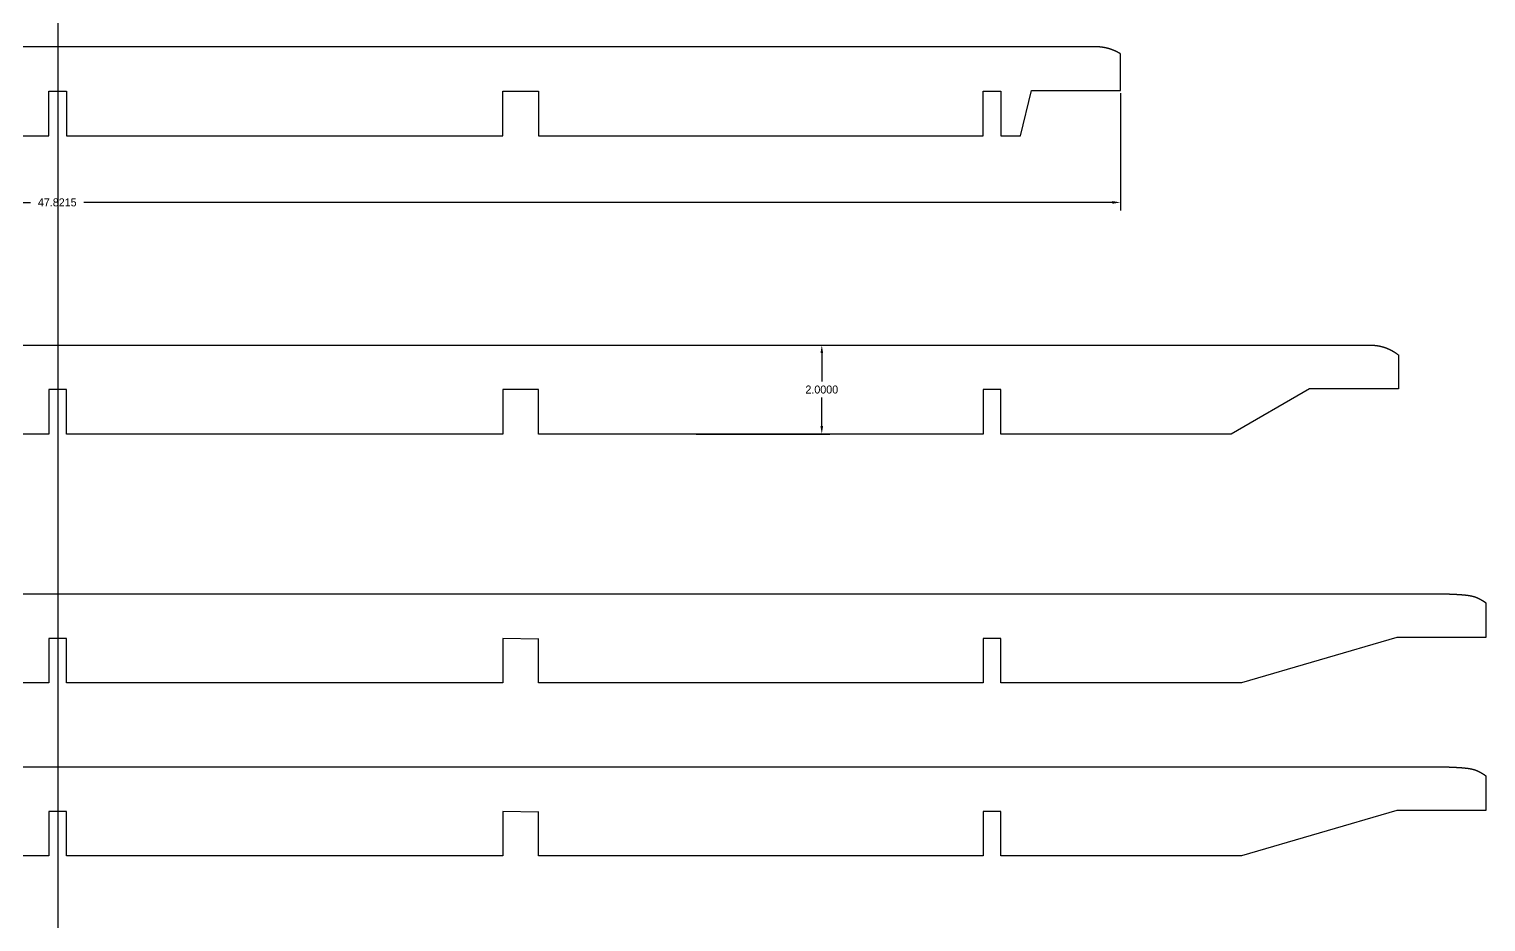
# Model space of a CAD drawing. Header units: inches. Extents: x -1514 to 1282, y -2074 to 286.
# Drawn here: x -429.74 to -396.97, y -153.01 to -132.94 of the extents above; entities that cross this region are included whole.
import ezdxf

# ---------------------------------------------------------------- set-up
doc = ezdxf.new("R2010")
doc.units = ezdxf.units.IN
doc.header["$LTSCALE"] = 0.1
doc.header["$MEASUREMENT"] = 0
doc.dimstyles.get("Standard").update_dxf_attribs({"dimtxt": 0.18, "dimasz": 0.18, "dimexe": 0.18, "dimexo": 0.0625, "dimgap": 0.09, "dimtad": 0, "dimtih": 1, "dimtoh": 1, "dimdec": 4, "dimzin": 0, "dimdsep": 46, "dimtxsty": 'Standard', "dimcen": 0.09, "dimadec": 0, "dimazin": 0, "dimtfac": 1, "dimtdec": 4, "dimtofl": 0, "dimtmove": 0, "dimatfit": 3, "dimfxl": 1, "dimtolj": 1, "dimtzin": 0, "dimarcsym": 0})

# ---------------------------------------------------------------- blocks, each defined once
blk = doc.blocks.new('*D14')
at = {"color": 0, "lineweight": -2, "transparency": 16777216}
for p, q in [((-453.015, -134.38), (-453.015, -137.016)), ((-405.193, -134.38), (-405.193, -137.016)), ((-452.835, -136.836), (-429.704, -136.836)), ((-405.373, -136.836), (-428.504, -136.836))]:
    blk.add_line(p, q, dxfattribs=at)
at = {"color": 0, "transparency": 16777216}
for points in [[(-452.835, -136.806), (-452.835, -136.866), (-453.015, -136.836)], [(-405.373, -136.806), (-405.373, -136.866), (-405.193, -136.836)]]:
    blk.add_solid(points, dxfattribs=at)
at = {"layer": 'Defpoints', "color": 0, "transparency": 16777216}
for p in [(-453.015, -134.317), (-405.193, -134.317), (-405.193, -136.836)]:
    blk.add_point(p, dxfattribs=at)
at = {"color": 0, "transparency": 16777216, "insert": (-429.104, -136.836), "char_height": 0.18, "attachment_point": 5}
blk.add_mtext('\\A1;47.8215', dxfattribs=at)
blk = doc.blocks.new('*D16')
at = {"color": 0, "lineweight": -2, "transparency": 16777216}
for p, q in [((-414.733, -140.044), (-411.729, -140.044)), ((-411.909, -140.224), (-411.909, -140.864)), ((-411.909, -141.864), (-411.909, -141.224)), ((-414.733, -142.044), (-411.729, -142.044))]:
    blk.add_line(p, q, dxfattribs=at)
at = {"color": 0, "transparency": 16777216}
for points in [[(-411.939, -140.224), (-411.879, -140.224), (-411.909, -140.044)], [(-411.939, -141.864), (-411.879, -141.864), (-411.909, -142.044)]]:
    blk.add_solid(points, dxfattribs=at)
at = {"layer": 'Defpoints', "color": 0, "transparency": 16777216}
for p in [(-414.796, -140.044), (-414.796, -142.044), (-411.909, -142.044)]:
    blk.add_point(p, dxfattribs=at)
at = {"color": 0, "transparency": 16777216, "insert": (-411.909, -141.044), "char_height": 0.18, "attachment_point": 5}
blk.add_mtext('\\A1;2.0000', dxfattribs=at)

msp = doc.modelspace()

# ---------------------------------------------------------------- linework, layer by layer
msp.add_line((-429.09403, -113.2525), (-429.09403, -221.09742))
at = {"color": 7, "linetype": 'Continuous', "lineweight": 25}
for points in [[(-439.10826, -135.33777), (-429.29402, -135.33777), (-429.29402, -134.33777), (-428.89402, -134.33777), (-428.89402, -135.33777), (-419.07978, -135.33777), (-419.07978, -134.33777), (-418.27978, -134.33777), (-418.27978, -135.33777), (-408.27978, -135.33777), (-408.27978, -134.33777), (-407.87978, -134.33777), (-407.87978, -135.33777), (-407.43718, -135.33777), (-407.19327, -134.31747), (-405.19327, -134.31747), (-405.19327, -133.49518), (-405.1971, -133.49276), (-405.20095, -133.49036), (-405.2048, -133.48797), (-405.20867, -133.4856), (-405.21255, -133.48326), (-405.21645, -133.48092), (-405.22035, -133.47861), (-405.22427, -133.47632), (-405.2282, -133.47404), (-405.23214, -133.47178), (-405.23609, -133.46954), (-405.24006, -133.46731), (-405.24403, -133.46511), (-405.24802, -133.46292), (-405.25202, -133.46075), (-405.25603, -133.4586), (-405.26004, -133.45646), (-405.26408, -133.45435), (-405.26812, -133.45225), (-405.27217, -133.45017), (-405.27623, -133.44811), (-405.2803, -133.44607), (-405.28438, -133.44404), (-405.28848, -133.44203), (-405.29258, -133.44005), (-405.29669, -133.43808), (-405.30081, -133.43613), (-405.30494, -133.43419), (-405.30908, -133.43228), (-405.31323, -133.43039), (-405.31738, -133.42851), (-405.32155, -133.42665), (-405.32572, -133.42481), (-405.32991, -133.42299), (-405.3341, -133.42119), (-405.3383, -133.4194), (-405.34251, -133.41764), (-405.34672, -133.41589), (-405.35095, -133.41417), (-405.35518, -133.41246), (-405.35942, -133.41077), (-405.36366, -133.4091), (-405.36792, -133.40745), (-405.37218, -133.40582), (-405.37644, -133.4042), (-405.38072, -133.40261), (-405.385, -133.40104), (-405.38929, -133.39948), (-405.39358, -133.39794), (-405.39788, -133.39643), (-405.40219, -133.39493), (-405.4065, -133.39345), (-405.41082, -133.39199), (-405.41515, -133.39055), (-405.41948, -133.38913), (-405.42381, -133.38773), (-405.42815, -133.38635), (-405.4325, -133.38498), (-405.43685, -133.38364), (-405.44121, -133.38232), (-405.44557, -133.38101), (-405.44994, -133.37973), (-405.45431, -133.37847), (-405.45868, -133.37722), (-405.46306, -133.376), (-405.46744, -133.37479), (-405.47183, -133.3736), (-405.47622, -133.37244), (-405.48062, -133.37129), (-405.48502, -133.37017), (-405.48942, -133.36906), (-405.49382, -133.36797), (-405.49823, -133.36691), (-405.50264, -133.36586), (-405.50706, -133.36484), (-405.51148, -133.36383), (-405.51594, -133.36283), (-405.5204, -133.36186), (-405.52487, -133.3609), (-405.52934, -133.35997), (-405.53382, -133.35905), (-405.5383, -133.35815), (-405.54279, -133.35728), (-405.54728, -133.35642), (-405.55178, -133.35558), (-405.55628, -133.35476), (-405.56078, -133.35396), (-405.56529, -133.35318), (-405.56981, -133.35241), (-405.57432, -133.35167), (-405.57884, -133.35095), (-405.58337, -133.35025), (-405.58789, -133.34956), (-405.59243, -133.3489), (-405.59696, -133.34825), (-405.6015, -133.34762), (-405.60604, -133.34702), (-405.61058, -133.34643), (-405.61512, -133.34586), (-405.61967, -133.34531), (-405.62422, -133.34478), (-405.62877, -133.34427), (-405.63333, -133.34378), (-405.63788, -133.34331), (-405.64244, -133.34286), (-405.647, -133.34243), (-405.65156, -133.34201), (-405.65613, -133.34162), (-405.66069, -133.34124), (-405.66526, -133.34089), (-405.66982, -133.34055), (-405.67439, -133.34023), (-405.67896, -133.33993), (-405.68353, -133.33966), (-405.6881, -133.3394), (-405.69267, -133.33916), (-405.69724, -133.33893), (-405.70182, -133.33873), (-405.70639, -133.33855), (-405.71096, -133.33839), (-405.71553, -133.33824), (-405.7201, -133.33812), (-405.72467, -133.33801), (-405.72924, -133.33793), (-405.73381, -133.33786), (-405.73838, -133.33781), (-405.74295, -133.33778), (-405.74752, -133.33777), (-452.44054, -133.33777)], [(-458.61702, -140.04436), (-399.57104, -140.04436), (-399.56571, -140.04438), (-399.56038, -140.04442), (-399.55505, -140.04449), (-399.54972, -140.04459), (-399.54438, -140.04472), (-399.53905, -140.04487), (-399.53371, -140.04506), (-399.52837, -140.04527), (-399.52303, -140.04551), (-399.5177, -140.04578), (-399.51236, -140.04608), (-399.50702, -140.0464), (-399.50168, -140.04675), (-399.49634, -140.04713), (-399.491, -140.04754), (-399.48567, -140.04798), (-399.48033, -140.04844), (-399.475, -140.04894), (-399.46967, -140.04946), (-399.46434, -140.05), (-399.45901, -140.05058), (-399.45368, -140.05118), (-399.44836, -140.05182), (-399.44304, -140.05248), (-399.43772, -140.05316), (-399.43241, -140.05388), (-399.4271, -140.05462), (-399.42179, -140.05539), (-399.41649, -140.05619), (-399.41119, -140.05701), (-399.40589, -140.05787), (-399.4006, -140.05875), (-399.39532, -140.05965), (-399.39003, -140.06059), (-399.38476, -140.06155), (-399.37949, -140.06254), (-399.37422, -140.06356), (-399.36896, -140.06461), (-399.36371, -140.06568), (-399.35846, -140.06678), (-399.35322, -140.0679), (-399.34799, -140.06906), (-399.34276, -140.07024), (-399.33754, -140.07145), (-399.33233, -140.07268), (-399.32712, -140.07395), (-399.32192, -140.07524), (-399.31673, -140.07655), (-399.31155, -140.0779), (-399.30638, -140.07927), (-399.30121, -140.08067), (-399.29606, -140.08209), (-399.29091, -140.08355), (-399.28578, -140.08502), (-399.28065, -140.08653), (-399.27553, -140.08806), (-399.27042, -140.08962), (-399.26532, -140.09121), (-399.26024, -140.09282), (-399.25516, -140.09446), (-399.25009, -140.09613), (-399.24504, -140.09782), (-399.24, -140.09954), (-399.23496, -140.10129), (-399.22994, -140.10306), (-399.22493, -140.10487), (-399.21993, -140.10669), (-399.21493, -140.10855), (-399.20994, -140.11044), (-399.20496, -140.11235), (-399.19999, -140.11429), (-399.19502, -140.11626), (-399.19007, -140.11825), (-399.18512, -140.12028), (-399.18019, -140.12233), (-399.17526, -140.1244), (-399.17034, -140.12651), (-399.16544, -140.12864), (-399.16054, -140.13079), (-399.15565, -140.13298), (-399.15078, -140.13519), (-399.14591, -140.13743), (-399.14106, -140.13969), (-399.13622, -140.14198), (-399.13139, -140.1443), (-399.12657, -140.14664), (-399.12176, -140.14901), (-399.11696, -140.1514), (-399.11218, -140.15382), (-399.10741, -140.15626), (-399.10265, -140.15874), (-399.09791, -140.16123), (-399.09318, -140.16375), (-399.08846, -140.1663), (-399.08375, -140.16887), (-399.07906, -140.17147), (-399.07438, -140.17409), (-399.06972, -140.17674), (-399.06507, -140.17941), (-399.06044, -140.1821), (-399.05582, -140.18483), (-399.05121, -140.18757), (-399.04662, -140.19034), (-399.04205, -140.19313), (-399.03749, -140.19595), (-399.03295, -140.19879), (-399.02842, -140.20166), (-399.02391, -140.20455), (-399.01942, -140.20746), (-399.01494, -140.2104), (-399.01048, -140.21336), (-399.00603, -140.21634), (-399.00161, -140.21935), (-398.9972, -140.22238), (-398.99281, -140.22543), (-398.98844, -140.22851), (-398.98408, -140.23161), (-398.97974, -140.23473), (-398.97543, -140.23787), (-398.97113, -140.24104), (-398.96685, -140.24423), (-398.96258, -140.24744), (-398.95834, -140.25067), (-398.95412, -140.25393), (-398.94992, -140.25721), (-398.94573, -140.26051), (-398.94157, -140.26383), (-398.93743, -140.26718), (-398.93743, -141.02432), (-400.93743, -141.02432), (-402.7042, -142.04436), (-407.87979, -142.04436), (-407.87979, -141.04436), (-408.27979, -141.04436), (-408.27979, -142.04436), (-418.27979, -142.04436), (-418.27979, -141.04436), (-419.07979, -141.04436), (-419.07979, -142.04436), (-428.89403, -142.04436), (-428.89403, -141.04436), (-429.29403, -141.04436), (-429.29403, -142.04436), (-439.10827, -142.04436)], [(-460.30827, -145.63693), (-397.87979, -145.63693), (-397.87734, -145.63701), (-397.8749, -145.63708), (-397.87246, -145.63715), (-397.87003, -145.63722), (-397.86761, -145.6373), (-397.86519, -145.63737), (-397.86278, -145.63745), (-397.86038, -145.63752), (-397.85798, -145.6376), (-397.85559, -145.63767), (-397.8532, -145.63775), (-397.85082, -145.63782), (-397.84844, -145.6379), (-397.84608, -145.63797), (-397.84371, -145.63805), (-397.84136, -145.63812), (-397.83901, -145.6382), (-397.83666, -145.63828), (-397.83432, -145.63835), (-397.83199, -145.63843), (-397.82966, -145.63851), (-397.82734, -145.63858), (-397.82503, -145.63866), (-397.82272, -145.63874), (-397.82041, -145.63882), (-397.81812, -145.6389), (-397.81583, -145.63898), (-397.81354, -145.63905), (-397.81126, -145.63913), (-397.80899, -145.63921), (-397.80672, -145.63929), (-397.80446, -145.63937), (-397.8022, -145.63945), (-397.79995, -145.63953), (-397.79771, -145.63961), (-397.79547, -145.63969), (-397.79323, -145.63977), (-397.79101, -145.63986), (-397.78879, -145.63994), (-397.78657, -145.64002), (-397.78436, -145.6401), (-397.78216, -145.64018), (-397.77996, -145.64026), (-397.77777, -145.64035), (-397.77558, -145.64043), (-397.7734, -145.64051), (-397.77122, -145.6406), (-397.76905, -145.64068), (-397.76689, -145.64076), (-397.76473, -145.64085), (-397.76258, -145.64093), (-397.76043, -145.64101), (-397.75829, -145.6411), (-397.75615, -145.64118), (-397.75402, -145.64127), (-397.7519, -145.64135), (-397.74978, -145.64144), (-397.74767, -145.64152), (-397.74556, -145.64161), (-397.74346, -145.6417), (-397.74136, -145.64178), (-397.73927, -145.64187), (-397.73718, -145.64196), (-397.7351, -145.64204), (-397.73303, -145.64213), (-397.73096, -145.64222), (-397.7289, -145.64231), (-397.72684, -145.64239), (-397.72479, -145.64248), (-397.72274, -145.64257), (-397.7207, -145.64266), (-397.71866, -145.64275), (-397.71663, -145.64284), (-397.71461, -145.64293), (-397.71259, -145.64302), (-397.71057, -145.64311), (-397.70856, -145.6432), (-397.70656, -145.64329), (-397.70456, -145.64338), (-397.70257, -145.64347), (-397.70058, -145.64356), (-397.6986, -145.64365), (-397.69662, -145.64374), (-397.69465, -145.64383), (-397.69269, -145.64392), (-397.69073, -145.64402), (-397.68877, -145.64411), (-397.68682, -145.6442), (-397.68488, -145.64429), (-397.68294, -145.64439), (-397.681, -145.64448), (-397.67907, -145.64457), (-397.67715, -145.64467), (-397.67523, -145.64476), (-397.67332, -145.64485), (-397.67141, -145.64495), (-397.66951, -145.64504), (-397.66761, -145.64514), (-397.66572, -145.64523), (-397.66383, -145.64533), (-397.66195, -145.64542), (-397.66007, -145.64552), (-397.6582, -145.64561), (-397.65634, -145.64571), (-397.65448, -145.64581), (-397.65262, -145.6459), (-397.65077, -145.646), (-397.64892, -145.6461), (-397.64708, -145.64619), (-397.64525, -145.64629), (-397.64342, -145.64639), (-397.64159, -145.64649), (-397.63977, -145.64659), (-397.63796, -145.64668), (-397.63615, -145.64678), (-397.63434, -145.64688), (-397.63254, -145.64698), (-397.63075, -145.64708), (-397.62896, -145.64718), (-397.62717, -145.64728), (-397.62539, -145.64738), (-397.62361, -145.64748), (-397.62184, -145.64758), (-397.62008, -145.64768), (-397.61832, -145.64778), (-397.61656, -145.64788), (-397.61481, -145.64799), (-397.61307, -145.64809), (-397.61133, -145.64819), (-397.60959, -145.64829), (-397.60786, -145.64839), (-397.60614, -145.6485), (-397.60441, -145.6486), (-397.6027, -145.6487), (-397.60099, -145.64881), (-397.59928, -145.64891), (-397.59758, -145.64901), (-397.59588, -145.64912), (-397.59419, -145.64922), (-397.5925, -145.64933), (-397.59082, -145.64943), (-397.58914, -145.64954), (-397.58747, -145.64964), (-397.5858, -145.64975), (-397.58414, -145.64985), (-397.58248, -145.64996), (-397.58083, -145.65006), (-397.57918, -145.65017), (-397.57754, -145.65028), (-397.5759, -145.65038), (-397.57426, -145.65049), (-397.57263, -145.6506), (-397.57101, -145.6507), (-397.56939, -145.65081), (-397.56777, -145.65092), (-397.56616, -145.65103), (-397.56455, -145.65114), (-397.56295, -145.65125), (-397.56135, -145.65135), (-397.55976, -145.65146), (-397.55817, -145.65157), (-397.55659, -145.65168), (-397.55501, -145.65179), (-397.55343, -145.6519), (-397.55186, -145.65201), (-397.5503, -145.65212), (-397.54874, -145.65223), (-397.54718, -145.65235), (-397.54563, -145.65246), (-397.54408, -145.65257), (-397.54254, -145.65268), (-397.541, -145.65279), (-397.53947, -145.6529), (-397.53794, -145.65302), (-397.53641, -145.65313), (-397.53489, -145.65324), (-397.53338, -145.65335), (-397.53187, -145.65347), (-397.53036, -145.65358), (-397.52886, -145.6537), (-397.52736, -145.65381), (-397.52586, -145.65392), (-397.52438, -145.65404), (-397.52289, -145.65415), (-397.52141, -145.65427), (-397.51993, -145.65438), (-397.51846, -145.6545), (-397.51699, -145.65461), (-397.51553, -145.65473), (-397.51407, -145.65485), (-397.51262, -145.65496), (-397.51117, -145.65508), (-397.50972, -145.6552), (-397.50828, -145.65531), (-397.50684, -145.65543), (-397.50541, -145.65555), (-397.50398, -145.65567), (-397.50256, -145.65578), (-397.50114, -145.6559), (-397.49972, -145.65602), (-397.49831, -145.65614), (-397.4969, -145.65626), (-397.4955, -145.65638), (-397.4941, -145.6565), (-397.4927, -145.65662), (-397.49131, -145.65674), (-397.48993, -145.65686), (-397.48854, -145.65698), (-397.48717, -145.6571), (-397.48579, -145.65722), (-397.48442, -145.65734), (-397.48306, -145.65746), (-397.48169, -145.65758), (-397.48034, -145.6577), (-397.47898, -145.65783), (-397.47763, -145.65795), (-397.47629, -145.65807), (-397.47495, -145.65819), (-397.47361, -145.65832), (-397.47228, -145.65844), (-397.47095, -145.65856), (-397.46962, -145.65869), (-397.4683, -145.65881), (-397.46698, -145.65893), (-397.46567, -145.65906), (-397.46436, -145.65918), (-397.46305, -145.65931), (-397.46175, -145.65943), (-397.46046, -145.65956), (-397.45916, -145.65968), (-397.45787, -145.65981), (-397.45659, -145.65994), (-397.45531, -145.66006), (-397.45403, -145.66019), (-397.45275, -145.66032), (-397.45148, -145.66044), (-397.45022, -145.66057), (-397.44896, -145.6607), (-397.4477, -145.66082), (-397.44644, -145.66095), (-397.44519, -145.66108), (-397.44395, -145.66121), (-397.4427, -145.66134), (-397.44146, -145.66147), (-397.44023, -145.6616), (-397.439, -145.66172), (-397.43777, -145.66185), (-397.43654, -145.66198), (-397.43532, -145.66211), (-397.43411, -145.66224), (-397.4329, -145.66238), (-397.43169, -145.66251), (-397.43048, -145.66264), (-397.42928, -145.66277), (-397.42808, -145.6629), (-397.42689, -145.66303), (-397.4257, -145.66316), (-397.42451, -145.6633), (-397.42333, -145.66343), (-397.42215, -145.66356), (-397.42097, -145.66369), (-397.4198, -145.66383), (-397.41863, -145.66396), (-397.41747, -145.66409), (-397.4163, -145.66423), (-397.41515, -145.66436), (-397.41399, -145.6645), (-397.41284, -145.66463), (-397.41169, -145.66477), (-397.41055, -145.6649), (-397.40941, -145.66504), (-397.40828, -145.66517), (-397.40714, -145.66531), (-397.40601, -145.66544), (-397.40489, -145.66558), (-397.40377, -145.66572), (-397.40265, -145.66585), (-397.40153, -145.66599), (-397.40042, -145.66613), (-397.39931, -145.66626), (-397.39821, -145.6664), (-397.3971, -145.66654), (-397.39601, -145.66668), (-397.39491, -145.66682), (-397.39382, -145.66696), (-397.39273, -145.66709), (-397.39165, -145.66723), (-397.39057, -145.66737), (-397.38949, -145.66751), (-397.38842, -145.66765), (-397.38735, -145.66779), (-397.38628, -145.66793), (-397.38521, -145.66807), (-397.38415, -145.66821), (-397.3831, -145.66835), (-397.38204, -145.6685), (-397.38099, -145.66864), (-397.37994, -145.66878), (-397.3789, -145.66892), (-397.37786, -145.66906), (-397.37682, -145.66921), (-397.37579, -145.66935), (-397.37475, -145.66949), (-397.37373, -145.66964), (-397.3727, -145.66978), (-397.37168, -145.66992), (-397.37066, -145.67007), (-397.36965, -145.67021), (-397.36863, -145.67035), (-397.36763, -145.6705), (-397.36662, -145.67064), (-397.36562, -145.67079), (-397.36462, -145.67093), (-397.36362, -145.67108), (-397.36263, -145.67123), (-397.36164, -145.67137), (-397.36065, -145.67152), (-397.35967, -145.67167), (-397.35869, -145.67181), (-397.35771, -145.67196), (-397.35674, -145.67211), (-397.35576, -145.67225), (-397.3548, -145.6724), (-397.35383, -145.67255), (-397.35287, -145.6727), (-397.35191, -145.67285), (-397.35095, -145.673), (-397.35, -145.67314), (-397.34905, -145.67329), (-397.3481, -145.67344), (-397.34716, -145.67359), (-397.34622, -145.67374), (-397.34528, -145.67389), (-397.34434, -145.67404), (-397.34341, -145.67419), (-397.34248, -145.67435), (-397.34155, -145.6745), (-397.34063, -145.67465), (-397.33971, -145.6748), (-397.33879, -145.67495), (-397.33788, -145.6751), (-397.33697, -145.67526), (-397.33606, -145.67541), (-397.33515, -145.67556), (-397.33425, -145.67572), (-397.33335, -145.67587), (-397.33245, -145.67602), (-397.33155, -145.67618), (-397.33066, -145.67633), (-397.32977, -145.67648), (-397.32888, -145.67664), (-397.328, -145.67679), (-397.32712, -145.67695), (-397.32624, -145.6771), (-397.32536, -145.67726), (-397.32449, -145.67742), (-397.32362, -145.67757), (-397.32275, -145.67773), (-397.32189, -145.67788), (-397.32103, -145.67804), (-397.32017, -145.6782), (-397.31931, -145.67836), (-397.31846, -145.67851), (-397.31761, -145.67867), (-397.31676, -145.67883), (-397.31591, -145.67899), (-397.31507, -145.67915), (-397.31423, -145.6793), (-397.31339, -145.67946), (-397.31255, -145.67962), (-397.31172, -145.67978), (-397.31089, -145.67994), (-397.31006, -145.6801), (-397.30924, -145.68026), (-397.30841, -145.68042), (-397.30759, -145.68058), (-397.30678, -145.68074), (-397.30596, -145.68091), (-397.30515, -145.68107), (-397.30434, -145.68123), (-397.30353, -145.68139), (-397.30273, -145.68155), (-397.30192, -145.68171), (-397.30112, -145.68188), (-397.30032, -145.68204), (-397.29953, -145.6822), (-397.29874, -145.68237), (-397.29795, -145.68253), (-397.29716, -145.68269), (-397.29637, -145.68286), (-397.29559, -145.68302), (-397.29481, -145.68319), (-397.29403, -145.68335), (-397.29325, -145.68352), (-397.29248, -145.68368), (-397.29171, -145.68385), (-397.29094, -145.68401), (-397.29017, -145.68418), (-397.28941, -145.68435), (-397.28865, -145.68451), (-397.28789, -145.68468), (-397.28713, -145.68485), (-397.28638, -145.68501), (-397.28562, -145.68518), (-397.28487, -145.68535), (-397.28412, -145.68552), (-397.28338, -145.68569), (-397.28263, -145.68585), (-397.28189, -145.68602), (-397.28115, -145.68619), (-397.28042, -145.68636), (-397.27968, -145.68653), (-397.27895, -145.6867), (-397.27822, -145.68687), (-397.27749, -145.68704), (-397.27676, -145.68721), (-397.27604, -145.68738), (-397.27532, -145.68755), (-397.2746, -145.68772), (-397.27388, -145.6879), (-397.27316, -145.68807), (-397.27245, -145.68824), (-397.27174, -145.68841), (-397.27103, -145.68858), (-397.27032, -145.68876), (-397.26962, -145.68893), (-397.26891, -145.6891), (-397.26821, -145.68928), (-397.26751, -145.68945), (-397.26682, -145.68963), (-397.26612, -145.6898), (-397.26543, -145.68997), (-397.26474, -145.69015), (-397.26405, -145.69032), (-397.26336, -145.6905), (-397.26268, -145.69067), (-397.26199, -145.69085), (-397.26131, -145.69103), (-397.26063, -145.6912), (-397.25996, -145.69138), (-397.25928, -145.69156), (-397.25861, -145.69173), (-397.25794, -145.69191), (-397.25727, -145.69209), (-397.2566, -145.69226), (-397.25593, -145.69244), (-397.25527, -145.69262), (-397.25461, -145.6928), (-397.25395, -145.69298), (-397.25329, -145.69316), (-397.25263, -145.69334), (-397.25198, -145.69352), (-397.25132, -145.6937), (-397.25067, -145.69387), (-397.25002, -145.69406), (-397.24938, -145.69424), (-397.24873, -145.69442), (-397.24809, -145.6946), (-397.24744, -145.69478), (-397.2468, -145.69496), (-397.24616, -145.69514), (-397.24553, -145.69532), (-397.24489, -145.69551), (-397.24426, -145.69569), (-397.24363, -145.69587), (-397.243, -145.69605), (-397.24237, -145.69624), (-397.24174, -145.69642), (-397.24111, -145.6966), (-397.24049, -145.69679), (-397.23987, -145.69697), (-397.23925, -145.69716), (-397.23863, -145.69734), (-397.23801, -145.69753), (-397.2374, -145.69771), (-397.23678, -145.6979), (-397.23617, -145.69808), (-397.23556, -145.69827), (-397.23495, -145.69845), (-397.23434, -145.69864), (-397.23313, -145.69901), (-397.23193, -145.69939), (-397.23073, -145.69976), (-397.22953, -145.70014), (-397.22835, -145.70052), (-397.22716, -145.7009), (-397.22599, -145.70128), (-397.22482, -145.70166), (-397.22365, -145.70204), (-397.22249, -145.70242), (-397.22134, -145.70281), (-397.22019, -145.70319), (-397.21905, -145.70358), (-397.21791, -145.70396), (-397.21678, -145.70435), (-397.21565, -145.70474), (-397.21453, -145.70513), (-397.21341, -145.70552), (-397.2123, -145.70591), (-397.21119, -145.7063), (-397.21008, -145.7067), (-397.20898, -145.70709), (-397.20789, -145.70749), (-397.2068, -145.70788), (-397.20571, -145.70828), (-397.20463, -145.70868), (-397.20355, -145.70908), (-397.20248, -145.70948), (-397.20141, -145.70988), (-397.20034, -145.71029), (-397.19928, -145.71069), (-397.19822, -145.7111), (-397.19717, -145.7115), (-397.19611, -145.71191), (-397.19507, -145.71232), (-397.19402, -145.71272), (-397.19298, -145.71313), (-397.19194, -145.71355), (-397.19091, -145.71396), (-397.18988, -145.71437), (-397.18885, -145.71478), (-397.18783, -145.7152), (-397.1868, -145.71562), (-397.18579, -145.71603), (-397.18477, -145.71645), (-397.18376, -145.71687), (-397.18274, -145.71729), (-397.18174, -145.71771), (-397.18073, -145.71813), (-397.17973, -145.71856), (-397.17873, -145.71898), (-397.17773, -145.71941), (-397.17673, -145.71983), (-397.17573, -145.72026), (-397.17474, -145.72069), (-397.17375, -145.72112), (-397.17276, -145.72155), (-397.17177, -145.72198), (-397.17079, -145.72241), (-397.1698, -145.72284), (-397.16882, -145.72328), (-397.16784, -145.72371), (-397.16686, -145.72415), (-397.16588, -145.72459), (-397.16393, -145.72547), (-397.16198, -145.72635), (-397.16004, -145.72724), (-397.1581, -145.72813), (-397.15761, -145.72835), (-397.15712, -145.72857), (-397.15615, -145.72903), (-397.15419, -145.72993), (-397.15224, -145.73084), (-397.15029, -145.73176), (-397.14834, -145.73268), (-397.1464, -145.7336), (-397.14445, -145.73453), (-397.14251, -145.73546), (-397.14057, -145.7364), (-397.13863, -145.73734), (-397.13669, -145.73829), (-397.13476, -145.73924), (-397.13282, -145.74019), (-397.13089, -145.74115), (-397.12896, -145.74212), (-397.12703, -145.74308), (-397.12511, -145.74405), (-397.12318, -145.74503), (-397.12126, -145.74601), (-397.11934, -145.74699), (-397.11742, -145.74798), (-397.11551, -145.74898), (-397.11359, -145.74997), (-397.11168, -145.75097), (-397.10977, -145.75198), (-397.10787, -145.75299), (-397.10596, -145.754), (-397.10406, -145.75502), (-397.10216, -145.75604), (-397.10026, -145.75707), (-397.09836, -145.7581), (-397.09647, -145.75914), (-397.09457, -145.76017), (-397.09268, -145.76122), (-397.09079, -145.76227), (-397.08891, -145.76332), (-397.08702, -145.76437), (-397.08514, -145.76543), (-397.08326, -145.7665), (-397.08139, -145.76756), (-397.07951, -145.76864), (-397.07764, -145.76971), (-397.07577, -145.77079), (-397.0739, -145.77188), (-397.07204, -145.77296), (-397.07017, -145.77406), (-397.06831, -145.77515), (-397.06645, -145.77625), (-397.0646, -145.77736), (-397.06274, -145.77847), (-397.06089, -145.77958), (-397.05904, -145.78069), (-397.0572, -145.78182), (-397.05535, -145.78294), (-397.05351, -145.78407), (-397.05167, -145.7852), (-397.04984, -145.78634), (-397.048, -145.78748), (-397.04617, -145.78862), (-397.04434, -145.78977), (-397.04251, -145.79092), (-397.04069, -145.79208), (-397.03887, -145.79324), (-397.03705, -145.7944), (-397.03523, -145.79557), (-397.03342, -145.79674), (-397.03161, -145.79792), (-397.0298, -145.7991), (-397.028, -145.80028), (-397.02619, -145.80147), (-397.02439, -145.80266), (-397.02259, -145.80385), (-397.0208, -145.80505), (-397.01901, -145.80626), (-397.01722, -145.80746), (-397.01543, -145.80867), (-397.01365, -145.80989), (-397.01187, -145.81111), (-397.01009, -145.81233), (-397.00831, -145.81355), (-397.00654, -145.81478), (-397.00477, -145.81602), (-397.003, -145.81725), (-397.00124, -145.81849), (-396.99948, -145.81974), (-396.99772, -145.82099), (-396.99596, -145.82224), (-396.99421, -145.82349), (-396.99246, -145.82475), (-396.99071, -145.82602), (-396.98897, -145.82728), (-396.98723, -145.82855), (-396.98549, -145.82983), (-396.98375, -145.83111), (-396.98202, -145.83239), (-396.98029, -145.83367), (-396.97857, -145.83496), (-396.97684, -145.83626), (-396.97512, -145.83755), (-396.97341, -145.83885), (-396.97341, -146.61693), (-398.97341, -146.61693), (-402.47215, -147.63693), (-407.87979, -147.63693), (-407.87979, -146.63693), (-408.27979, -146.63693), (-408.27979, -147.63693), (-418.27979, -147.63693), (-418.27979, -146.63693)], [(-418.27979, -146.65731), (-419.07979, -146.63693), (-419.07979, -147.63693), (-428.89403, -147.63693), (-428.89403, -146.63693), (-429.29403, -146.63693), (-429.29403, -147.63693), (-439.10827, -147.63693)], [(-460.30827, -149.5269), (-397.87979, -149.5269), (-397.87734, -149.52697), (-397.8749, -149.52705), (-397.87246, -149.52712), (-397.87003, -149.52719), (-397.86761, -149.52727), (-397.86519, -149.52734), (-397.86278, -149.52741), (-397.86038, -149.52749), (-397.85798, -149.52756), (-397.85559, -149.52764), (-397.8532, -149.52771), (-397.85082, -149.52779), (-397.84844, -149.52786), (-397.84608, -149.52794), (-397.84371, -149.52801), (-397.84136, -149.52809), (-397.83901, -149.52817), (-397.83666, -149.52824), (-397.83432, -149.52832), (-397.83199, -149.5284), (-397.82966, -149.52847), (-397.82734, -149.52855), (-397.82503, -149.52863), (-397.82272, -149.52871), (-397.82041, -149.52879), (-397.81812, -149.52886), (-397.81583, -149.52894), (-397.81354, -149.52902), (-397.81126, -149.5291), (-397.80899, -149.52918), (-397.80672, -149.52926), (-397.80446, -149.52934), (-397.8022, -149.52942), (-397.79995, -149.5295), (-397.79771, -149.52958), (-397.79547, -149.52966), (-397.79323, -149.52974), (-397.79101, -149.52982), (-397.78879, -149.5299), (-397.78657, -149.52999), (-397.78436, -149.53007), (-397.78216, -149.53015), (-397.77996, -149.53023), (-397.77777, -149.53031), (-397.77558, -149.5304), (-397.7734, -149.53048), (-397.77122, -149.53056), (-397.76905, -149.53065), (-397.76689, -149.53073), (-397.76473, -149.53081), (-397.76258, -149.5309), (-397.76043, -149.53098), (-397.75829, -149.53107), (-397.75615, -149.53115), (-397.75402, -149.53124), (-397.7519, -149.53132), (-397.74978, -149.53141), (-397.74767, -149.53149), (-397.74556, -149.53158), (-397.74346, -149.53166), (-397.74136, -149.53175), (-397.73927, -149.53184), (-397.73718, -149.53192), (-397.7351, -149.53201), (-397.73303, -149.5321), (-397.73096, -149.53219), (-397.7289, -149.53227), (-397.72684, -149.53236), (-397.72479, -149.53245), (-397.72274, -149.53254), (-397.7207, -149.53263), (-397.71866, -149.53271), (-397.71663, -149.5328), (-397.71461, -149.53289), (-397.71259, -149.53298), (-397.71057, -149.53307), (-397.70856, -149.53316), (-397.70656, -149.53325), (-397.70456, -149.53334), (-397.70257, -149.53343), (-397.70058, -149.53352), (-397.6986, -149.53362), (-397.69662, -149.53371), (-397.69465, -149.5338), (-397.69269, -149.53389), (-397.69073, -149.53398), (-397.68877, -149.53407), (-397.68682, -149.53417), (-397.68488, -149.53426), (-397.68294, -149.53435), (-397.681, -149.53445), (-397.67907, -149.53454), (-397.67715, -149.53463), (-397.67523, -149.53473), (-397.67332, -149.53482), (-397.67141, -149.53492), (-397.66951, -149.53501), (-397.66761, -149.5351), (-397.66572, -149.5352), (-397.66383, -149.53529), (-397.66195, -149.53539), (-397.66007, -149.53549), (-397.6582, -149.53558), (-397.65634, -149.53568), (-397.65448, -149.53577), (-397.65262, -149.53587), (-397.65077, -149.53597), (-397.64892, -149.53606), (-397.64708, -149.53616), (-397.64525, -149.53626), (-397.64342, -149.53636), (-397.64159, -149.53646), (-397.63977, -149.53655), (-397.63796, -149.53665), (-397.63615, -149.53675), (-397.63434, -149.53685), (-397.63254, -149.53695), (-397.63075, -149.53705), (-397.62896, -149.53715), (-397.62717, -149.53725), (-397.62539, -149.53735), (-397.62361, -149.53745), (-397.62184, -149.53755), (-397.62008, -149.53765), (-397.61832, -149.53775), (-397.61656, -149.53785), (-397.61481, -149.53795), (-397.61307, -149.53805), (-397.61133, -149.53816), (-397.60959, -149.53826), (-397.60786, -149.53836), (-397.60614, -149.53846), (-397.60441, -149.53857), (-397.6027, -149.53867), (-397.60099, -149.53877), (-397.59928, -149.53888), (-397.59758, -149.53898), (-397.59588, -149.53908), (-397.59419, -149.53919), (-397.5925, -149.53929), (-397.59082, -149.5394), (-397.58914, -149.5395), (-397.58747, -149.53961), (-397.5858, -149.53971), (-397.58414, -149.53982), (-397.58248, -149.53992), (-397.58083, -149.54003), (-397.57918, -149.54014), (-397.57754, -149.54024), (-397.5759, -149.54035), (-397.57426, -149.54046), (-397.57263, -149.54056), (-397.57101, -149.54067), (-397.56939, -149.54078), (-397.56777, -149.54089), (-397.56616, -149.541), (-397.56455, -149.5411), (-397.56295, -149.54121), (-397.56135, -149.54132), (-397.55976, -149.54143), (-397.55817, -149.54154), (-397.55659, -149.54165), (-397.55501, -149.54176), (-397.55343, -149.54187), (-397.55186, -149.54198), (-397.5503, -149.54209), (-397.54874, -149.5422), (-397.54718, -149.54231), (-397.54563, -149.54242), (-397.54408, -149.54253), (-397.54254, -149.54265), (-397.541, -149.54276), (-397.53947, -149.54287), (-397.53794, -149.54298), (-397.53641, -149.5431), (-397.53489, -149.54321), (-397.53338, -149.54332), (-397.53187, -149.54343), (-397.53036, -149.54355), (-397.52886, -149.54366), (-397.52736, -149.54378), (-397.52586, -149.54389), (-397.52438, -149.54401), (-397.52289, -149.54412), (-397.52141, -149.54423), (-397.51993, -149.54435), (-397.51846, -149.54447), (-397.51699, -149.54458), (-397.51553, -149.5447), (-397.51407, -149.54481), (-397.51262, -149.54493), (-397.51117, -149.54505), (-397.50972, -149.54516), (-397.50828, -149.54528), (-397.50684, -149.5454), (-397.50541, -149.54551), (-397.50398, -149.54563), (-397.50256, -149.54575), (-397.50114, -149.54587), (-397.49972, -149.54599), (-397.49831, -149.54611), (-397.4969, -149.54622), (-397.4955, -149.54634), (-397.4941, -149.54646), (-397.4927, -149.54658), (-397.49131, -149.5467), (-397.48993, -149.54682), (-397.48854, -149.54694), (-397.48717, -149.54706), (-397.48579, -149.54718), (-397.48442, -149.54731), (-397.48306, -149.54743), (-397.48169, -149.54755), (-397.48034, -149.54767), (-397.47898, -149.54779), (-397.47763, -149.54791), (-397.47629, -149.54804), (-397.47495, -149.54816), (-397.47361, -149.54828), (-397.47228, -149.54841), (-397.47095, -149.54853), (-397.46962, -149.54865), (-397.4683, -149.54878), (-397.46698, -149.5489), (-397.46567, -149.54903), (-397.46436, -149.54915), (-397.46305, -149.54927), (-397.46175, -149.5494), (-397.46046, -149.54953), (-397.45916, -149.54965), (-397.45787, -149.54978), (-397.45659, -149.5499), (-397.45531, -149.55003), (-397.45403, -149.55016), (-397.45275, -149.55028), (-397.45148, -149.55041), (-397.45022, -149.55054), (-397.44896, -149.55066), (-397.4477, -149.55079), (-397.44644, -149.55092), (-397.44519, -149.55105), (-397.44395, -149.55118), (-397.4427, -149.5513), (-397.44146, -149.55143), (-397.44023, -149.55156), (-397.439, -149.55169), (-397.43777, -149.55182), (-397.43654, -149.55195), (-397.43532, -149.55208), (-397.43411, -149.55221), (-397.4329, -149.55234), (-397.43169, -149.55247), (-397.43048, -149.5526), (-397.42928, -149.55274), (-397.42808, -149.55287), (-397.42689, -149.553), (-397.4257, -149.55313), (-397.42451, -149.55326), (-397.42333, -149.5534), (-397.42215, -149.55353), (-397.42097, -149.55366), (-397.4198, -149.55379), (-397.41863, -149.55393), (-397.41747, -149.55406), (-397.4163, -149.55419), (-397.41515, -149.55433), (-397.41399, -149.55446), (-397.41284, -149.5546), (-397.41169, -149.55473), (-397.41055, -149.55487), (-397.40941, -149.555), (-397.40828, -149.55514), (-397.40714, -149.55527), (-397.40601, -149.55541), (-397.40489, -149.55555), (-397.40377, -149.55568), (-397.40265, -149.55582), (-397.40153, -149.55596), (-397.40042, -149.55609), (-397.39931, -149.55623), (-397.39821, -149.55637), (-397.3971, -149.55651), (-397.39601, -149.55665), (-397.39491, -149.55678), (-397.39382, -149.55692), (-397.39273, -149.55706), (-397.39165, -149.5572), (-397.39057, -149.55734), (-397.38949, -149.55748), (-397.38842, -149.55762), (-397.38735, -149.55776), (-397.38628, -149.5579), (-397.38521, -149.55804), (-397.38415, -149.55818), (-397.3831, -149.55832), (-397.38204, -149.55846), (-397.38099, -149.5586), (-397.37994, -149.55875), (-397.3789, -149.55889), (-397.37786, -149.55903), (-397.37682, -149.55917), (-397.37579, -149.55932), (-397.37475, -149.55946), (-397.37373, -149.5596), (-397.3727, -149.55975), (-397.37168, -149.55989), (-397.37066, -149.56003), (-397.36965, -149.56018), (-397.36863, -149.56032), (-397.36763, -149.56047), (-397.36662, -149.56061), (-397.36562, -149.56076), (-397.36462, -149.5609), (-397.36362, -149.56105), (-397.36263, -149.56119), (-397.36164, -149.56134), (-397.36065, -149.56149), (-397.35967, -149.56163), (-397.35869, -149.56178), (-397.35771, -149.56193), (-397.35674, -149.56207), (-397.35576, -149.56222), (-397.3548, -149.56237), (-397.35383, -149.56252), (-397.35287, -149.56267), (-397.35191, -149.56281), (-397.35095, -149.56296), (-397.35, -149.56311), (-397.34905, -149.56326), (-397.3481, -149.56341), (-397.34716, -149.56356), (-397.34622, -149.56371), (-397.34528, -149.56386), (-397.34434, -149.56401), (-397.34341, -149.56416), (-397.34248, -149.56431), (-397.34155, -149.56446), (-397.34063, -149.56462), (-397.33971, -149.56477), (-397.33879, -149.56492), (-397.33788, -149.56507), (-397.33697, -149.56522), (-397.33606, -149.56538), (-397.33515, -149.56553), (-397.33425, -149.56568), (-397.33335, -149.56584), (-397.33245, -149.56599), (-397.33155, -149.56614), (-397.33066, -149.5663), (-397.32977, -149.56645), (-397.32888, -149.56661), (-397.328, -149.56676), (-397.32712, -149.56692), (-397.32624, -149.56707), (-397.32536, -149.56723), (-397.32449, -149.56738), (-397.32362, -149.56754), (-397.32275, -149.5677), (-397.32189, -149.56785), (-397.32103, -149.56801), (-397.32017, -149.56817), (-397.31931, -149.56832), (-397.31846, -149.56848), (-397.31761, -149.56864), (-397.31676, -149.5688), (-397.31591, -149.56895), (-397.31507, -149.56911), (-397.31423, -149.56927), (-397.31339, -149.56943), (-397.31255, -149.56959), (-397.31172, -149.56975), (-397.31089, -149.56991), (-397.31006, -149.57007), (-397.30924, -149.57023), (-397.30841, -149.57039), (-397.30759, -149.57055), (-397.30678, -149.57071), (-397.30596, -149.57087), (-397.30515, -149.57103), (-397.30434, -149.5712), (-397.30353, -149.57136), (-397.30273, -149.57152), (-397.30192, -149.57168), (-397.30112, -149.57184), (-397.30032, -149.57201), (-397.29953, -149.57217), (-397.29874, -149.57233), (-397.29795, -149.5725), (-397.29716, -149.57266), (-397.29637, -149.57283), (-397.29559, -149.57299), (-397.29481, -149.57315), (-397.29403, -149.57332), (-397.29325, -149.57348), (-397.29248, -149.57365), (-397.29171, -149.57382), (-397.29094, -149.57398), (-397.29017, -149.57415), (-397.28941, -149.57431), (-397.28865, -149.57448), (-397.28789, -149.57465), (-397.28713, -149.57481), (-397.28638, -149.57498), (-397.28562, -149.57515), (-397.28487, -149.57532), (-397.28412, -149.57548), (-397.28338, -149.57565), (-397.28263, -149.57582), (-397.28189, -149.57599), (-397.28115, -149.57616), (-397.28042, -149.57633), (-397.27968, -149.5765), (-397.27895, -149.57667), (-397.27822, -149.57684), (-397.27749, -149.57701), (-397.27676, -149.57718), (-397.27604, -149.57735), (-397.27532, -149.57752), (-397.2746, -149.57769), (-397.27388, -149.57786), (-397.27316, -149.57804), (-397.27245, -149.57821), (-397.27174, -149.57838), (-397.27103, -149.57855), (-397.27032, -149.57872), (-397.26962, -149.5789), (-397.26891, -149.57907), (-397.26821, -149.57924), (-397.26751, -149.57942), (-397.26682, -149.57959), (-397.26612, -149.57977), (-397.26543, -149.57994), (-397.26474, -149.58012), (-397.26405, -149.58029), (-397.26336, -149.58047), (-397.26268, -149.58064), (-397.26199, -149.58082), (-397.26131, -149.58099), (-397.26063, -149.58117), (-397.25996, -149.58135), (-397.25928, -149.58152), (-397.25861, -149.5817), (-397.25794, -149.58188), (-397.25727, -149.58205), (-397.2566, -149.58223), (-397.25593, -149.58241), (-397.25527, -149.58259), (-397.25461, -149.58277), (-397.25395, -149.58294), (-397.25329, -149.58312), (-397.25263, -149.5833), (-397.25198, -149.58348), (-397.25132, -149.58366), (-397.25067, -149.58384), (-397.25002, -149.58402), (-397.24938, -149.5842), (-397.24873, -149.58438), (-397.24809, -149.58456), (-397.24744, -149.58475), (-397.2468, -149.58493), (-397.24616, -149.58511), (-397.24553, -149.58529), (-397.24489, -149.58547), (-397.24426, -149.58566), (-397.24363, -149.58584), (-397.243, -149.58602), (-397.24237, -149.5862), (-397.24174, -149.58639), (-397.24111, -149.58657), (-397.24049, -149.58675), (-397.23987, -149.58694), (-397.23925, -149.58712), (-397.23863, -149.58731), (-397.23801, -149.58749), (-397.2374, -149.58768), (-397.23678, -149.58786), (-397.23617, -149.58805), (-397.23556, -149.58824), (-397.23495, -149.58842), (-397.23434, -149.58861), (-397.23313, -149.58898), (-397.23193, -149.58936), (-397.23073, -149.58973), (-397.22953, -149.59011), (-397.22835, -149.59049), (-397.22716, -149.59086), (-397.22599, -149.59124), (-397.22482, -149.59162), (-397.22365, -149.59201), (-397.22249, -149.59239), (-397.22134, -149.59277), (-397.22019, -149.59316), (-397.21905, -149.59354), (-397.21791, -149.59393), (-397.21678, -149.59432), (-397.21565, -149.59471), (-397.21453, -149.5951), (-397.21341, -149.59549), (-397.2123, -149.59588), (-397.21119, -149.59627), (-397.21008, -149.59666), (-397.20898, -149.59706), (-397.20789, -149.59746), (-397.2068, -149.59785), (-397.20571, -149.59825), (-397.20463, -149.59865), (-397.20355, -149.59905), (-397.20248, -149.59945), (-397.20141, -149.59985), (-397.20034, -149.60025), (-397.19928, -149.60066), (-397.19822, -149.60106), (-397.19717, -149.60147), (-397.19611, -149.60188), (-397.19507, -149.60228), (-397.19402, -149.60269), (-397.19298, -149.6031), (-397.19194, -149.60351), (-397.19091, -149.60392), (-397.18988, -149.60434), (-397.18885, -149.60475), (-397.18783, -149.60517), (-397.1868, -149.60558), (-397.18579, -149.606), (-397.18477, -149.60642), (-397.18376, -149.60684), (-397.18274, -149.60726), (-397.18174, -149.60768), (-397.18073, -149.6081), (-397.17973, -149.60852), (-397.17873, -149.60895), (-397.17773, -149.60937), (-397.17673, -149.6098), (-397.17573, -149.61023), (-397.17474, -149.61065), (-397.17375, -149.61108), (-397.17276, -149.61151), (-397.17177, -149.61195), (-397.17079, -149.61238), (-397.1698, -149.61281), (-397.16882, -149.61325), (-397.16784, -149.61368), (-397.16686, -149.61412), (-397.16588, -149.61456), (-397.16393, -149.61543), (-397.16198, -149.61632), (-397.16004, -149.6172), (-397.1581, -149.61809), (-397.15761, -149.61832), (-397.15712, -149.61854), (-397.15615, -149.61899), (-397.15419, -149.6199), (-397.15224, -149.62081), (-397.15029, -149.62173), (-397.14834, -149.62265), (-397.1464, -149.62357), (-397.14445, -149.6245), (-397.14251, -149.62543), (-397.14057, -149.62637), (-397.13863, -149.62731), (-397.13669, -149.62826), (-397.13476, -149.62921), (-397.13282, -149.63016), (-397.13089, -149.63112), (-397.12896, -149.63208), (-397.12703, -149.63305), (-397.12511, -149.63402), (-397.12318, -149.635), (-397.12126, -149.63598), (-397.11934, -149.63696), (-397.11742, -149.63795), (-397.11551, -149.63894), (-397.11359, -149.63994), (-397.11168, -149.64094), (-397.10977, -149.64195), (-397.10787, -149.64296), (-397.10596, -149.64397), (-397.10406, -149.64499), (-397.10216, -149.64601), (-397.10026, -149.64704), (-397.09836, -149.64807), (-397.09647, -149.6491), (-397.09457, -149.65014), (-397.09268, -149.65119), (-397.09079, -149.65223), (-397.08891, -149.65328), (-397.08702, -149.65434), (-397.08514, -149.6554), (-397.08326, -149.65646), (-397.08139, -149.65753), (-397.07951, -149.6586), (-397.07764, -149.65968), (-397.07577, -149.66076), (-397.0739, -149.66184), (-397.07204, -149.66293), (-397.07017, -149.66402), (-397.06831, -149.66512), (-397.06645, -149.66622), (-397.0646, -149.66732), (-397.06274, -149.66843), (-397.06089, -149.66955), (-397.05904, -149.67066), (-397.0572, -149.67178), (-397.05535, -149.67291), (-397.05351, -149.67404), (-397.05167, -149.67517), (-397.04984, -149.6763), (-397.048, -149.67744), (-397.04617, -149.67859), (-397.04434, -149.67974), (-397.04251, -149.68089), (-397.04069, -149.68205), (-397.03887, -149.68321), (-397.03705, -149.68437), (-397.03523, -149.68554), (-397.03342, -149.68671), (-397.03161, -149.68789), (-397.0298, -149.68906), (-397.028, -149.69025), (-397.02619, -149.69144), (-397.02439, -149.69263), (-397.02259, -149.69382), (-397.0208, -149.69502), (-397.01901, -149.69622), (-397.01722, -149.69743), (-397.01543, -149.69864), (-397.01365, -149.69985), (-397.01187, -149.70107), (-397.01009, -149.70229), (-397.00831, -149.70352), (-397.00654, -149.70475), (-397.00477, -149.70598), (-397.003, -149.70722), (-397.00124, -149.70846), (-396.99948, -149.70971), (-396.99772, -149.71095), (-396.99596, -149.71221), (-396.99421, -149.71346), (-396.99246, -149.71472), (-396.99071, -149.71598), (-396.98897, -149.71725), (-396.98723, -149.71852), (-396.98549, -149.7198), (-396.98375, -149.72107), (-396.98202, -149.72236), (-396.98029, -149.72364), (-396.97857, -149.72493), (-396.97684, -149.72622), (-396.97512, -149.72752), (-396.97341, -149.72882), (-396.97341, -150.5069), (-398.97341, -150.5069), (-402.47215, -151.5269), (-407.87979, -151.5269), (-407.87979, -150.5269), (-408.27979, -150.5269), (-408.27979, -151.5269), (-418.27979, -151.5269), (-418.27979, -150.5269)], [(-418.27979, -150.54728), (-419.07979, -150.5269), (-419.07979, -151.5269), (-428.89403, -151.5269), (-428.89403, -150.5269), (-429.29403, -150.5269), (-429.29403, -151.5269), (-439.10827, -151.5269)]]:
    msp.add_lwpolyline(points, dxfattribs=at)

# ---------------------------------------------------------------- dimensions: what is measured, and where the dimension line sits
dim = msp.add_linear_dim(base=(-405.19327, -136.8359), p1=(-453.01477, -134.31747), p2=(-405.19327, -134.31747), dimstyle='Standard')
dim.commit()
dim.dimension.update_dxf_attribs({"geometry": '*D14', "text_midpoint": (-429.10402, -136.8359)})
dim = msp.add_linear_dim(base=(-411.90918, -142.04436), p1=(-414.79588, -140.04436), p2=(-414.79588, -142.04436), angle=90, dimstyle='Standard')
dim.commit()
dim.dimension.update_dxf_attribs({"geometry": '*D16', "text_midpoint": (-411.90918, -141.04436)})

doc.saveas('drawing.dxf')
